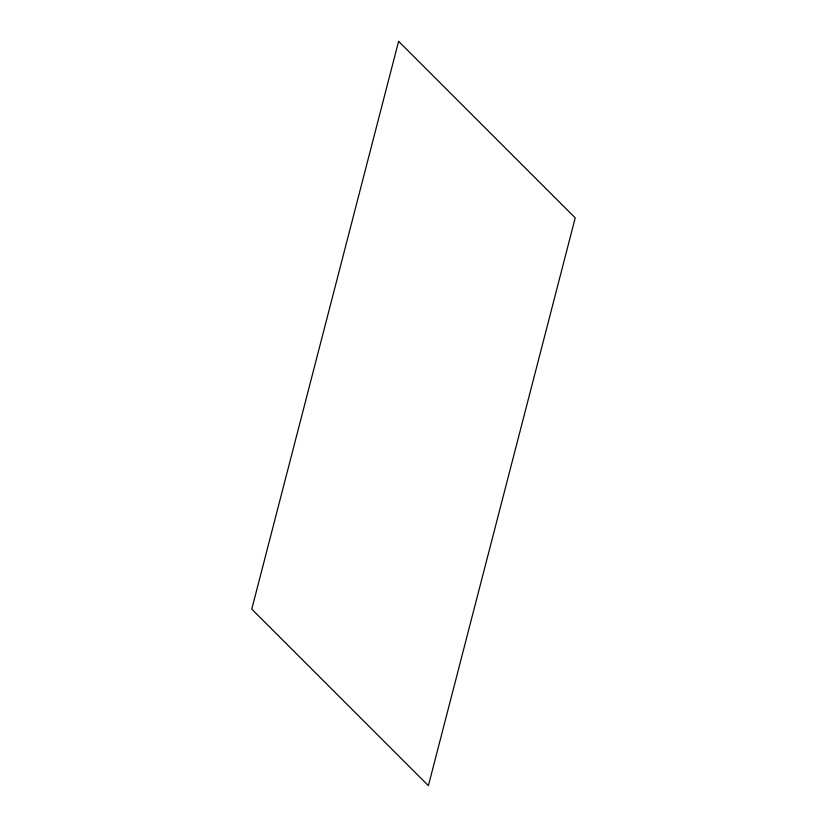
<?xml version="1.0" encoding="UTF-8"?>
<svg xmlns="http://www.w3.org/2000/svg" width="827" height="827" viewBox="0 0 827 827"><rect width="100%" height="100%" fill="white"/><g stroke="black" fill="none" stroke-linecap="round" stroke-linejoin="round"><path stroke-width="1.24" d="M398.604 41.35L251.77 609.127L428.396 785.65L575.23 217.873L398.604 41.35"/></g></svg>
